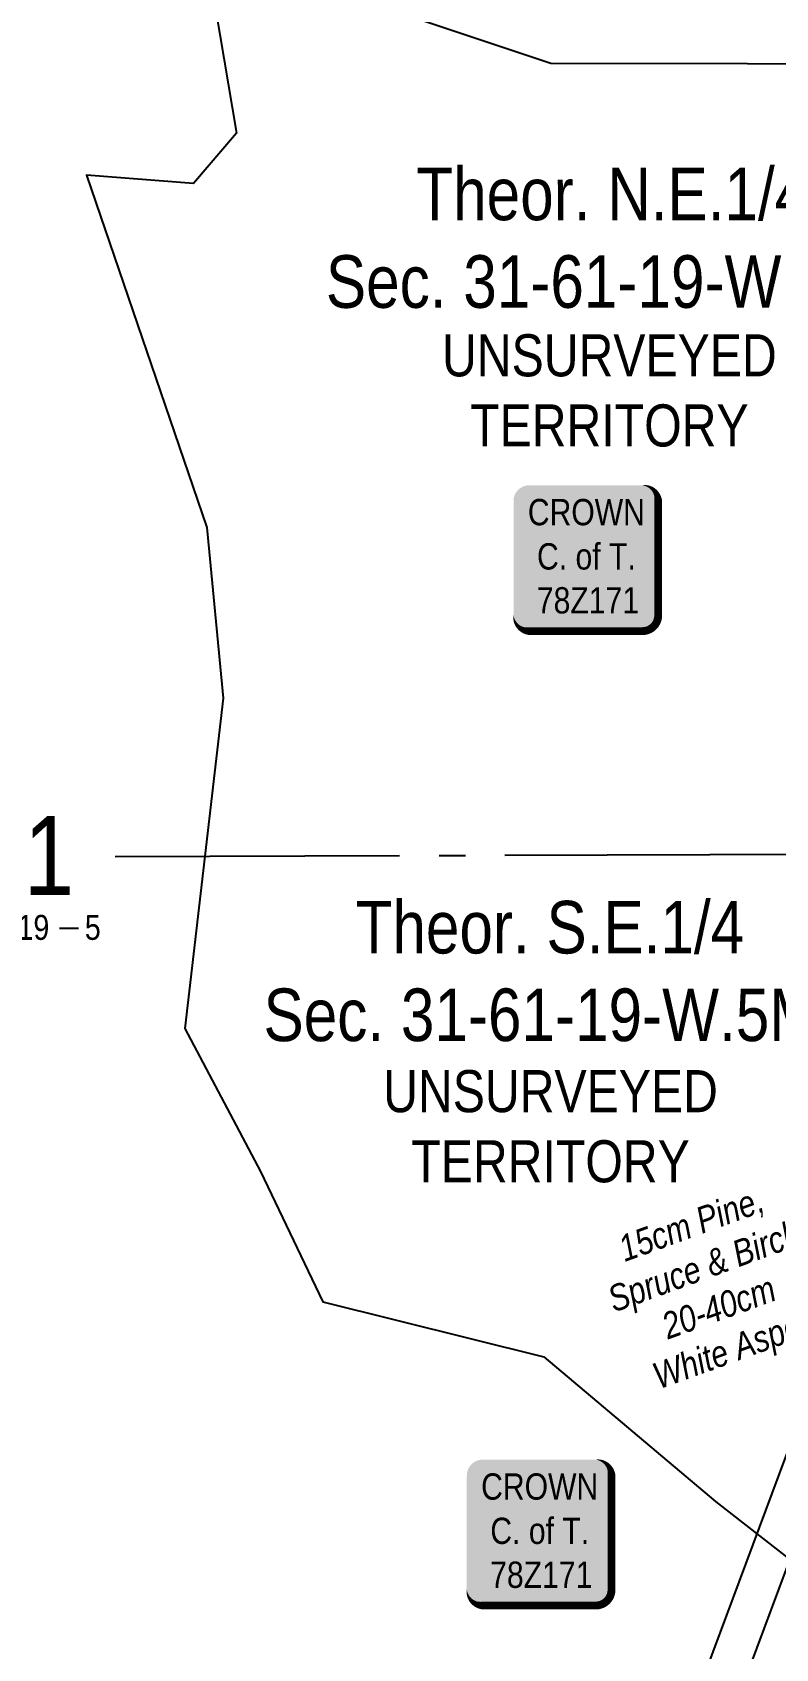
# Model space of a CAD drawing. Extents: x 507565 to 531726, y 6009554 to 6022365.
# Drawn here: x 510483 to 510766, y 6018781 to 6019395 of the extents above; entities that cross this region are included whole.
import ezdxf
from ezdxf.enums import TextEntityAlignment as Align

# ---------------------------------------------------------------- set-up
doc = ezdxf.new("R2010")
doc.units = 0
doc.header["$LTSCALE"] = 5
doc.linetypes.add('foc-QUARTERLINE', pattern=[33, 25, -3, 2, -3])
for name, color, linetype in [('10', 1, 'Continuous'), ('9', 3, 'Continuous'), ('AS-OWNER', 7, 'Continuous'), ('C-SYMBOL', 7, 'Continuous'), ('F-RW', 190, 'Continuous'), ('L-QSEC', 8, 'foc-QUARTERLINE'), ('L-SECLBL', 7, 'Continuous'), ('L-UNS-T', 3, 'Continuous'), ('T-BUSH-T', 110, 'Continuous'), ('WETLAND', 143, 'Continuous')]:
    doc.layers.add(name, color=color, linetype=linetype)
doc.styles.add('175L', font='ARIALN.TTF', dxfattribs={"height": 20})
doc.styles.add('80', font='ARIALN.TTF', dxfattribs={"height": 10})
doc.styles.add('80L', font='ARIALN.TTF', dxfattribs={"height": 10})
doc.styles.add('SIMPLEX', font='ARIALN.TTF')

# ---------------------------------------------------------------- blocks, each defined once
blk = doc.blocks.new('L-SECLBL')
at = {"layer": '9', "color": 7}
for p, q in [((-5.08, -27.83), (-12.29, -27.83)), ((20.7, -27.83), (13.5, -27.83))]:
    blk.add_line(p, q, dxfattribs=at)
at = {"layer": '10', "color": 2, "style": 'SIMPLEX'}
blk.add_attdef('SEC', text='', height=30, dxfattribs=at).set_placement((0, 0), align=Align.MIDDLE)
at = {"layer": '10', "color": 5, "style": '80L'}
blk.add_attdef('TWP', text='', height=9.5, dxfattribs=at).set_placement((-14.43, -27.37), align=Align.MIDDLE_RIGHT)
blk.add_attdef('RGE', text='', height=9.5, dxfattribs=at).set_placement((3.62, -27.37), align=Align.MIDDLE_CENTER)
blk.add_attdef('MER', text='', height=9.5, dxfattribs=at).set_placement((23.17, -27.37), align=Align.MIDDLE_LEFT)
blk = doc.blocks.new('*U171')
h = blk.add_hatch(color=255)
edge = h.paths.add_edge_path()
edge.add_line((-21.5, -28.5), (21.5, -28.5))
edge.add_arc((21.5, -22.5), 6, 270, 360)
edge.add_line((27.5, -22.5), (27.5, 21))
edge.add_arc((21.5, 21), 6, 0, 90)
edge.add_line((21.5, 27), (-21.5, 27))
edge.add_arc((-21.5, 21), 6, 90, 180)
edge.add_line((-27.5, 21), (-27.5, -22.5))
edge.add_arc((-21.5, -22.5), 6, 180, 270)
at = {"color": 14, "flags": 128}
blk.add_lwpolyline([(-21.5, -28.5, 3, 3, 0), (21.5, -28.5, 3, 3, 0.414214), (27.5, -22.5, 3, 3, 0), (27.5, 21, 3, 0, 0.414214), (21.5, 27, 0, 0, 0), (-21.5, 27, 0, 0, 0.414214), (-27.5, 21, 0, 0, 0), (-27.5, -22.5, 0, 3, 0.414214)], format="xyseb", close=True, dxfattribs=at)
at = {"color": 14, "style": '80'}
blk.add_attdef('ENTER_TEXT_001', (-26.85, -4.92), '', height=10, dxfattribs=at)

msp = doc.modelspace()

# ---------------------------------------------------------------- linework, layer by layer
at = {"layer": 'F-RW', "flags": 128}
msp.add_lwpolyline([(511961.452, 6020815.615), (511862.671, 6020715.34), (511673.412, 6020523.233), (511232.417, 6019382.51), (511216.356, 6019382.539), (511203.348, 6019382.563), (510680.351, 6019383.505), (510479.3, 6019450.666), (510379.277, 6019484.078)], dxfattribs=at)
at = {"layer": 'F-RW'}
msp.add_lwpolyline([(510737.28, 6018766.673), (510854.14, 6019080.532), (510855.676, 6019083.536), (510940.71, 6019250.162), (510942.828, 6019251.988), (510943.224, 6019252.329), (510949.149, 6019257.436), (510952.687, 6019260.486), (510956.409, 6019263.694), (510965.686, 6019271.691), (510975.512, 6019260.327), (510966.563, 6019252.519), (510962.516, 6019249.094), (510958.949, 6019246.074), (510953.055, 6019240.936), (510952.686, 6019240.614), (510872.546, 6019083.59), (510867.898, 6019074.484), (510750.194, 6018758.36)], dxfattribs=at)
at = {"layer": 'L-QSEC'}
msp.add_line((511282.879, 6019084.279), (510514.856, 6019081.844), dxfattribs=at)

# ---------------------------------------------------------------- block references
at = {"layer": 'AS-OWNER', "color": 3}
ref = msp.add_blockref('*U171', (510693.661, 6019196.124), dxfattribs=dict(at, xscale=0.9994679999999895, yscale=0.9994679999999895, zscale=0.9994679999999895))
ref.add_attrib('ENTER_TEXT_001', 'CROWN', (510671.612, 6019207.89), dxfattribs={"layer": '0', "color": 14, "height": 9.9947, "style": '80'})
ref.add_attrib('ENTER_TEXT_002', 'C. of T.', (510675.106, 6019191.055), dxfattribs={"layer": '0', "color": 14, "height": 9.9947, "style": '80'})
ref.add_attrib('ENTER_TEXT_003', '78Z171', (510675.042, 6019174.356), dxfattribs={"layer": '0', "color": 14, "height": 9.9947, "style": '80'})
ref = msp.add_blockref('*U171', (510675.926, 6018825.644), dxfattribs=dict(at, xscale=0.9994679999999895, yscale=0.9994679999999895, zscale=0.9994679999999895))
ref.add_attrib('ENTER_TEXT_001', 'CROWN', (510653.878, 6018837.411), dxfattribs={"layer": '0', "color": 14, "height": 9.9947, "style": '80'})
ref.add_attrib('ENTER_TEXT_002', 'C. of T.', (510657.372, 6018820.576), dxfattribs={"layer": '0', "color": 14, "height": 9.9947, "style": '80'})
ref.add_attrib('ENTER_TEXT_003', '78Z171', (510657.307, 6018803.877), dxfattribs={"layer": '0', "color": 14, "height": 9.9947, "style": '80'})
at = {"layer": 'L-SECLBL', "xscale": 0.9994679999999895, "yscale": 0.9994679999999895, "zscale": 0.9994679999999895}
msp.add_blockref('L-SECLBL', (510480.144, 6019082.363), dxfattribs=at).add_auto_attribs({'SEC': '31', 'TWP': '61', 'RGE': '19', 'MER': '5'})
msp.add_blockref('L-SECLBL', (510480.144, 6019082.363), dxfattribs=at).add_auto_attribs({'SEC': '31', 'TWP': '61', 'RGE': '19', 'MER': '5'})

# ---------------------------------------------------------------- texts
at = {"layer": 'C-SYMBOL', "color": 3, "insert": (510703.708, 6019343.879), "char_height": 19.98936, "width": 215.86954, "attachment_point": 2, "style": '175L', "bg_fill": 3, "box_fill_scale": 1.15, "bg_fill_color": 256, "bg_fill_true_color": 256, "bg_fill_transparency": 0}
msp.add_mtext('Theor. N.E.1/4 \\PSec. 31-61-19-W.5M.', dxfattribs=at)
at = {"layer": 'L-UNS-T', "color": 3, "char_height": 15.99149, "attachment_point": 5, "style": '80L'}
for insert in [(510702.602, 6019259.061), (510680.243, 6018979.287)]:
    msp.add_mtext_dynamic_manual_height_columns('UNSURVEYED TERRITORY', width=126.41375, gutter_width=47.5, heights=[0], dxfattribs=dict(at, insert=insert))
at = {"layer": 'T-BUSH-T', "insert": (510694.816, 6018933.434), "char_height": 9.99471, "attachment_point": 1, "rotation": 20, "style": '80L'}
msp.add_mtext_dynamic_manual_height_columns('\\pi10.897;{\\fArial Narrow|b0|i1|c0|p34;15cm Pine,\\P\\pi0.47609;Spruce & Birch\\P\\pi16.269;20-40cm\\P\\pi6.5063;White Aspen}', width=76.21933, gutter_width=50.001, heights=[0], dxfattribs=at)

# ---------------------------------------------------------------- next in the draw order: texts
at = {"layer": 'C-SYMBOL', "color": 3, "insert": (510679.999, 6019065.075), "char_height": 19.98936, "width": 215.86954, "attachment_point": 2, "style": '175L', "bg_fill": 3, "box_fill_scale": 1.15, "bg_fill_color": 256, "bg_fill_true_color": 256, "bg_fill_transparency": 0}
msp.add_mtext('Theor. S.E.1/4 \\PSec. 31-61-19-W.5M.', dxfattribs=at)

# ---------------------------------------------------------------- next in the draw order: linework, layer by layer
at = {"layer": 'WETLAND'}
msp.add_lwpolyline([(510527.491, 6019555.15), (510560.955, 6019356.954), (510544.612, 6019337.81), (510503.974, 6019340.983), (510549.685, 6019206.997), (510555.825, 6019142.207), (510541.348, 6019016.595), (510570.1, 6018962.182), (510593.763, 6018912.672), (510677.722, 6018891.742), (510742.902, 6018836.771), (510772.264, 6018813.836)], dxfattribs=at)

doc.saveas('drawing.dxf')
